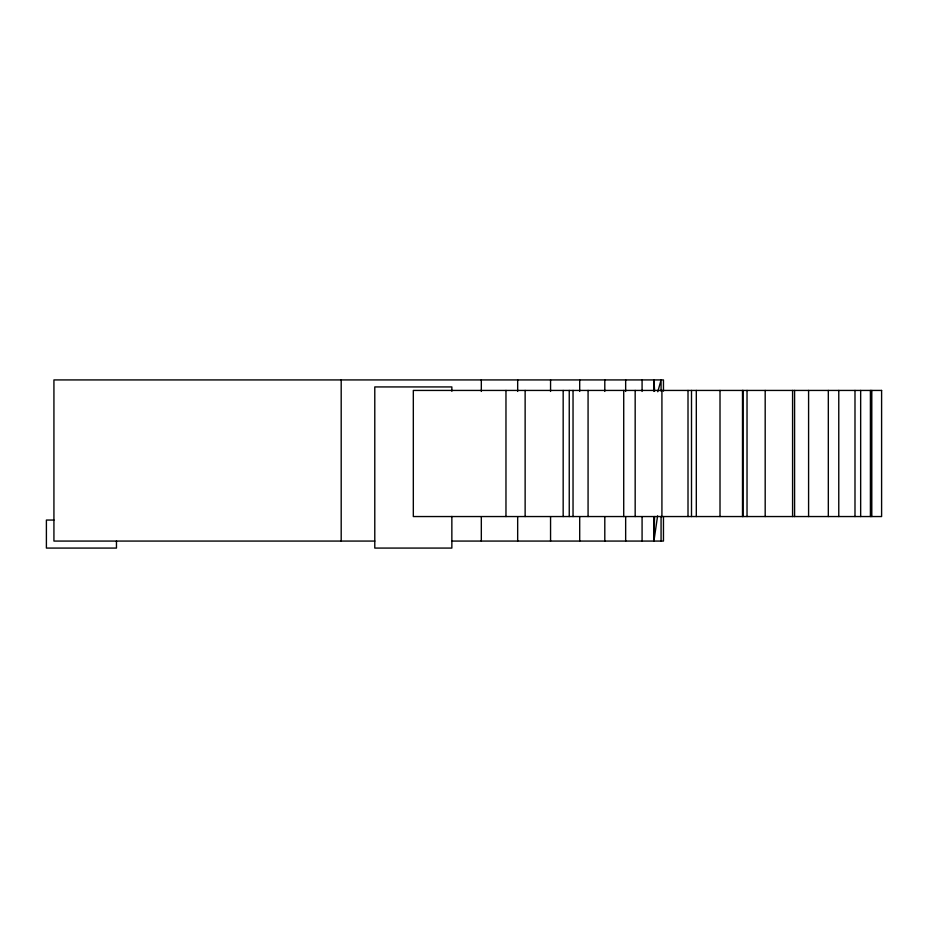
<?xml version="1.0" encoding="UTF-8"?>
<svg xmlns="http://www.w3.org/2000/svg" width="928" height="928" viewBox="0 0 928 928"><rect width="100%" height="100%" fill="white"/><g stroke="black" fill="none" stroke-linecap="round" stroke-linejoin="round"><path stroke-width="1.39" d="M657.604 515.852L653.927 541.07L654.576 516.548M657.79 391.744L661.072 379.923L661.072 391.129M53.928 520.051L46.4 520.051L46.4 548.077L116.464 548.077L116.464 541.07M374.784 541.07L53.928 541.07L53.928 379.923L663.462 379.923L663.462 391.129M451.855 541.07L663.462 541.07L663.462 516.548M654.623 391.129L653.927 379.923L653.927 391.43M871.798 390.433L871.798 516.548M870.406 390.433L870.406 516.548M860.662 390.433L860.662 516.548M854.99 390.433L854.99 516.548M838.773 390.433L838.773 516.548M828.321 390.433L828.321 516.548M808.59 390.433L808.59 516.548M794.588 390.433L794.588 516.548M792.582 390.433L792.582 516.548M765.182 390.433L765.182 516.548M747.028 390.433L747.028 516.548M743.05 390.433L743.05 516.548M742.504 390.433L742.504 516.548M720.012 390.433L720.012 516.548M696.313 390.433L696.313 516.548M691.499 390.433L691.499 516.548M688.008 390.433L688.008 516.548M661.919 390.433L661.919 516.548M661.072 516.548L661.072 541.07M653.927 516.606L653.927 541.07M642.083 379.923L642.083 391.43M642.083 516.606L642.083 541.07M635.17 390.433L635.17 516.548M625.658 379.923L625.658 391.43M625.658 516.606L625.658 541.07M623.72 390.433L623.72 516.548M604.801 379.923L604.801 391.43M604.801 516.606L604.801 541.07M588.074 390.433L588.074 516.548M579.698 379.923L579.698 391.43M579.698 516.606L579.698 541.07M573.04 390.433L573.04 516.548M569.247 390.433L569.247 516.548M563.168 390.433L563.168 516.548M550.559 379.923L550.559 391.43M550.559 516.606L550.559 541.07M525.132 390.433L525.132 516.548M517.673 379.923L517.673 391.43M517.673 516.606L517.673 541.07M505.969 390.433L505.969 516.548M481.319 379.923L481.319 391.43M481.319 516.606L481.319 541.07M451.855 391.256L451.855 386.93L374.784 386.93L374.784 548.077L451.855 548.077L451.855 516.42M341.191 379.923L341.191 541.07M881.6 390.433L413.32 390.433L413.32 516.548L881.6 516.548L881.6 390.433"/></g></svg>
